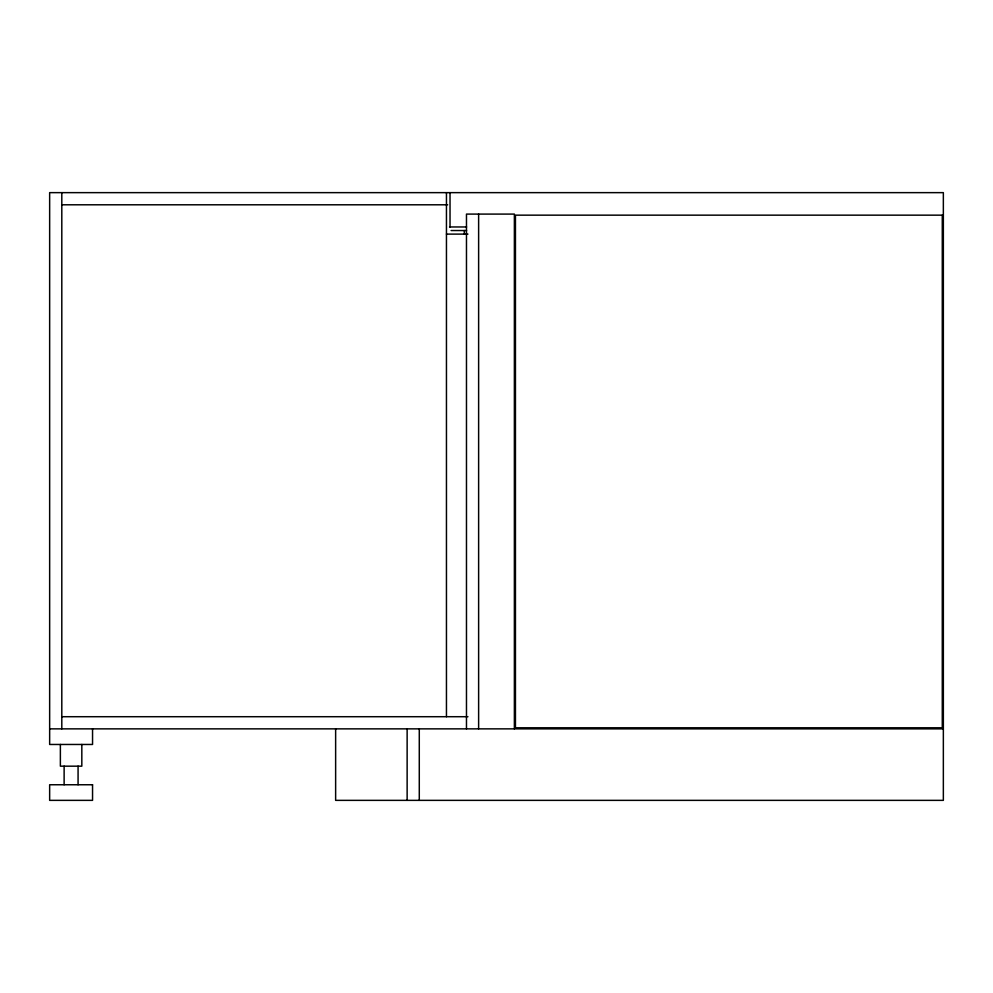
<?xml version="1.0" encoding="UTF-8"?>
<svg xmlns="http://www.w3.org/2000/svg" width="993" height="993" viewBox="0 0 993 993"><rect width="100%" height="100%" fill="white"/><g stroke="black" fill="none" stroke-linecap="round" stroke-linejoin="round"><path stroke-width="1.49" d="M61.802 204.794L447.682 204.794M449.544 226.963L466.573 226.963M451.095 230.537L466.573 230.537M446.453 234.112L467.939 234.112M61.802 716.71L467.939 716.71M49.65 728.862L943.35 728.862M514.374 728.862L514.374 214.091L466.474 214.091L466.474 728.862M478.626 214.091L478.626 728.862M464.327 230.537L464.327 234.112M450.028 192.642L450.028 226.963M446.453 192.642L446.453 716.71M419.282 728.862L419.282 800.358M407.13 728.862L407.13 800.358M335.634 728.862L335.634 800.358L943.35 800.358L943.35 192.642L49.65 192.642L49.65 744.465L92.548 744.465L92.548 728.862M81.823 744.465L81.823 766.174L60.374 766.174L60.374 744.465M78.075 766.174L78.075 784.755M64.123 766.174L64.123 784.755M61.802 192.642L61.802 728.862M942.283 215.158L515.441 215.158L515.441 727.795L942.283 727.795L942.283 215.158M92.548 784.755L49.65 784.755L49.65 800.358L92.548 800.358L92.548 784.755"/></g></svg>
